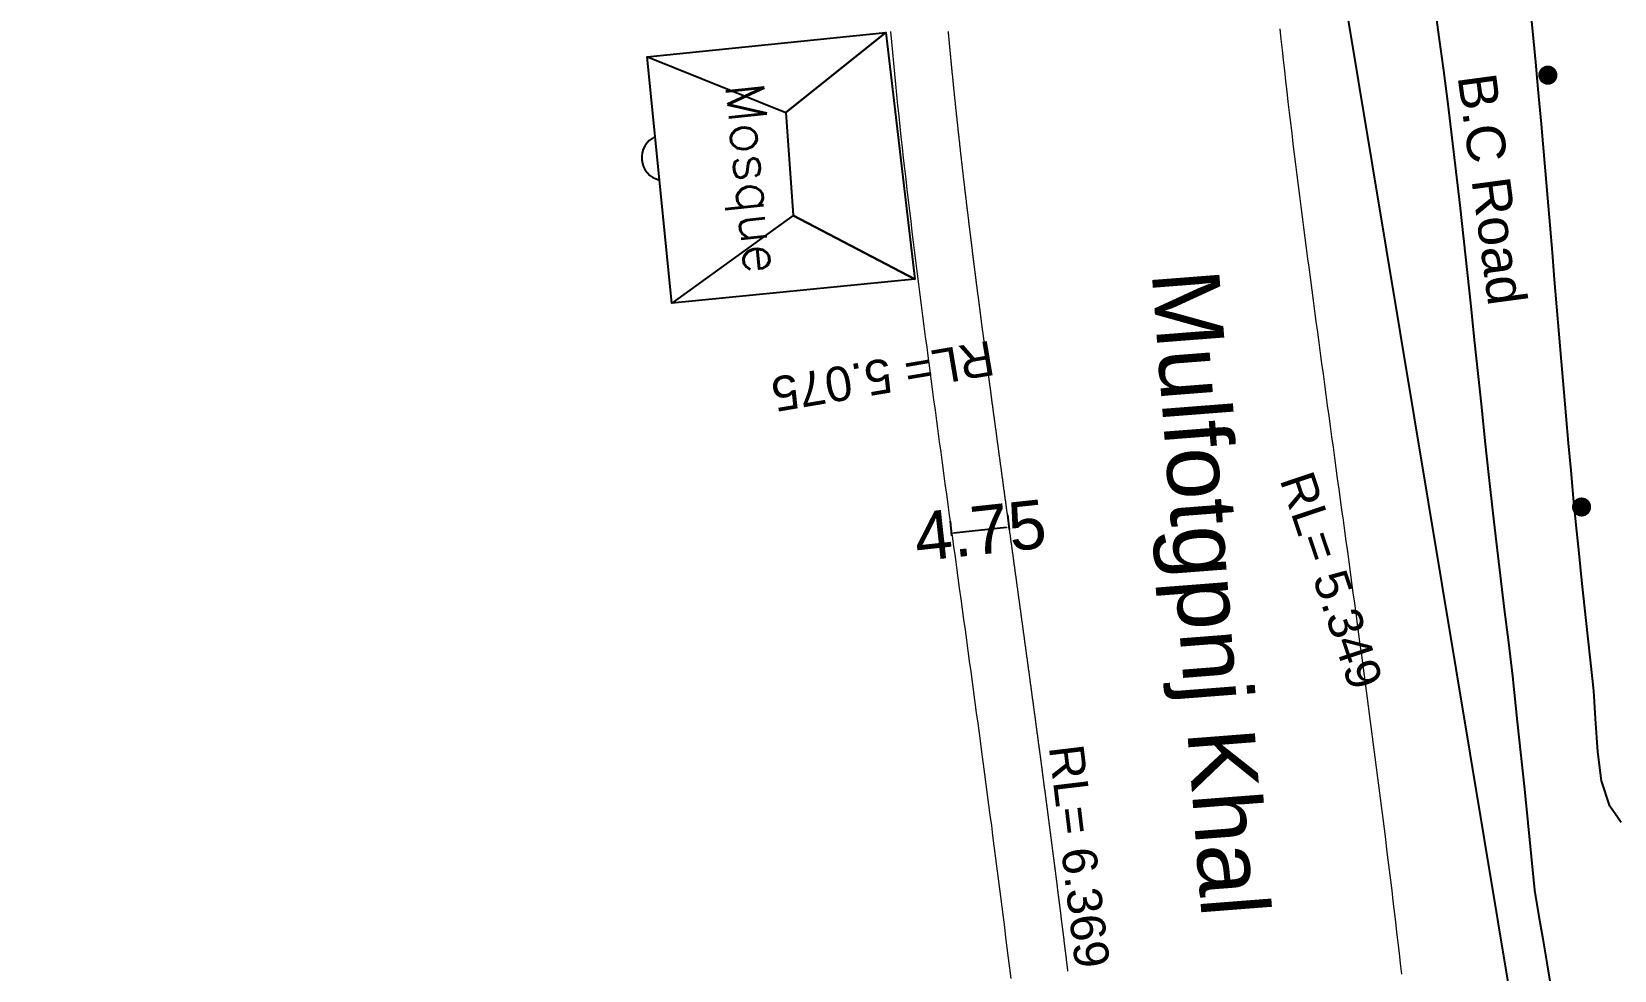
# Model space of a CAD drawing. Header units: millimetres. Extents: x 234588 to 238075, y 2578744 to 2579543.
# Drawn here: x 234842.9 to 234973.2, y 2578809.3 to 2578886.6 of the extents above; entities that cross this region are included whole.
import ezdxf

# ---------------------------------------------------------------- set-up
doc = ezdxf.new("R2010")
doc.units = ezdxf.units.MM
doc.header["$MEASUREMENT"] = 0
doc.header["$PDMODE"] = 98
doc.header["$PDSIZE"] = 0.5
for name, color, linetype in [('Boundary', 6, 'Continuous'), ('Points-NUM', 4, 'Continuous'), ('RL', 7, 'Continuous')]:
    doc.layers.add(name, color=color, linetype=linetype)
doc.layers.add('EP', color=1, linetype='Continuous', lineweight=30)
doc.styles.add('romans', font='romans.shx')
doc.styles.get("Standard").update_dxf_attribs({"font": 'arial.ttf'})
doc.dimstyles.get("Standard").update_dxf_attribs({"dimtxt": 4, "dimasz": 0.18, "dimexe": 0.18, "dimexo": 0.0625, "dimgap": 0.09, "dimtad": 0, "dimzin": 0, "dimdsep": 46, "dimtxsty": 'Standard', "dimcen": 0.09, "dimadec": 0, "dimazin": 0, "dimtfac": 1, "dimtofl": 0, "dimtmove": 0, "dimatfit": 3, "dimfxl": 1, "dimtolj": 1, "dimtzin": 0, "dimarcsym": 0})

# ---------------------------------------------------------------- blocks, each defined once
blk = doc.blocks.new('*D19')
at = {"layer": 'Defpoints', "color": 0}
for p in [(234918.51, 2578846.4), (234923.23, 2578846.91), (234918.62, 2578845.31)]:
    blk.add_point(p, dxfattribs=at)
at = {"layer": 'EP', "color": 0, "lineweight": -2}
for p, q in [((234918.51, 2578846.34), (234918.64, 2578845.13)), ((234923.24, 2578846.85), (234923.37, 2578845.64)), ((234923.17, 2578845.8), (234918.8, 2578845.33))]:
    blk.add_line(p, q, dxfattribs=at)
at = {"layer": 'EP', "color": 0}
for points in [[(234918.8, 2578845.36), (234918.81, 2578845.3), (234918.62, 2578845.31)], [(234923.17, 2578845.83), (234923.18, 2578845.77), (234923.35, 2578845.82)]]:
    blk.add_solid(points, dxfattribs=at)
at = {"layer": 'EP', "color": 0, "insert": (234920.99, 2578845.56), "char_height": 4, "attachment_point": 5, "rotation": 6.1624}
blk.add_mtext('\\A1;4.75', dxfattribs=at)
blk = doc.blocks.new('*D24')
at = {"layer": 'Defpoints', "color": 0}
for p in [(234842.91, 2579383.19), (234968.2, 2578785.8), (234942.8, 2578781.58)]:
    blk.add_point(p, dxfattribs=at)
at = {"layer": 'Points-NUM', "color": 0, "lineweight": -2}
for p, q in [((234842.97, 2579383.2), (234868.49, 2579387.44)), ((234868.34, 2579387.23), (234917.21, 2579092.93)), ((234968.17, 2578785.98), (234919.97, 2579076.32)), ((234942.86, 2578781.59), (234968.38, 2578785.83))]:
    blk.add_line(p, q, dxfattribs=at)
at = {"layer": 'Points-NUM', "color": 0}
for points in [[(234868.37, 2579387.24), (234868.32, 2579387.23), (234868.32, 2579387.41)], [(234968.2, 2578785.98), (234968.14, 2578785.97), (234968.2, 2578785.8)]]:
    blk.add_solid(points, dxfattribs=at)
at = {"layer": 'Points-NUM', "color": 0, "insert": (234918.59, 2579084.63), "char_height": 4, "attachment_point": 5, "rotation": 279.4271}
blk.add_mtext('\\A1;609.85', dxfattribs=at)

msp = doc.modelspace()

# ---------------------------------------------------------------- hatches: boundary and pattern name
at = {"layer": 'Points-NUM'}
h = msp.add_hatch(color=1, dxfattribs=at)
h.dxf.hatch_style = 1
h.paths.add_polyline_path([(234966.935, 2578883.061, 1), (234968.51, 2578883.061, 1)])
h = msp.add_hatch(color=1, dxfattribs=at)
h.dxf.hatch_style = 1
h.paths.add_polyline_path([(234969.711, 2578847.497, 1), (234971.286, 2578847.497, 1)])

# ---------------------------------------------------------------- linework, layer by layer
at = {"layer": 'Boundary'}
for points in [[(234958.329, 2578889.252), (234958.76, 2578886.202), (234959.13, 2578883.437), (234959.484, 2578880.671), (234959.824, 2578877.903), (234960.151, 2578875.133), (234960.467, 2578872.363), (234960.774, 2578869.591), (234961.075, 2578866.818), (234961.371, 2578864.045), (234961.664, 2578861.271), (234961.956, 2578858.497), (234962.25, 2578855.724), (234962.547, 2578852.951), (234962.849, 2578850.178), (234963.206, 2578846.981), (234963.475, 2578844.636), (234963.802, 2578841.866), (234964.136, 2578839.097), (234964.477, 2578836.329), (234964.825, 2578833.562)], [(234971.518, 2578832.36), (234971.259, 2578834.626), (234971.005, 2578836.895), (234970.759, 2578839.165), (234970.519, 2578841.435), (234970.287, 2578843.704), (234970.031, 2578846.289), (234969.845, 2578848.232), (234969.635, 2578850.491), (234969.43, 2578852.746), (234969.231, 2578854.997), (234969.036, 2578857.246), (234968.845, 2578859.493), (234968.656, 2578861.737), (234968.469, 2578863.979), (234968.283, 2578866.22), (234968.097, 2578868.46), (234967.91, 2578870.699), (234967.722, 2578872.938), (234967.53, 2578875.176), (234967.336, 2578877.415), (234967.193, 2578879.032), (234966.933, 2578881.895), (234966.724, 2578884.136), (234966.511, 2578886.378), (234966.292, 2578888.62)]]:
    msp.add_lwpolyline(points, dxfattribs=at)
at = {"layer": 'Boundary', "lineweight": 20}
for points in [[(234913.603, 2578886.668), (234913.682, 2578885.796), (234913.763, 2578884.925), (234913.846, 2578884.054), (234913.93, 2578883.184), (234914.016, 2578882.314), (234914.104, 2578881.444), (234914.193, 2578880.575), (234914.284, 2578879.706), (234914.377, 2578878.837), (234914.471, 2578877.969), (234914.566, 2578877.101), (234914.663, 2578876.233), (234914.761, 2578875.366), (234914.861, 2578874.499), (234914.961, 2578873.632), (234915.063, 2578872.765), (234915.166, 2578871.899), (234915.27, 2578871.033), (234915.375, 2578870.167), (234915.481, 2578869.301), (234915.589, 2578868.436), (234915.696, 2578867.573), (234915.805, 2578866.707), (234915.915, 2578865.842), (234916.025, 2578864.977), (234916.136, 2578864.112), (234916.248, 2578863.247), (234916.36, 2578862.383), (234916.473, 2578861.518), (234916.587, 2578860.653), (234916.678, 2578859.958), (234916.815, 2578858.924), (234916.93, 2578858.06), (234917.045, 2578857.195), (234917.16, 2578856.33), (234917.276, 2578855.466), (234917.392, 2578854.601), (234917.509, 2578853.737), (234917.626, 2578852.872), (234917.743, 2578852.008), (234917.86, 2578851.144), (234917.977, 2578850.28), (234918.095, 2578849.417), (234918.213, 2578848.554), (234918.33, 2578847.691), (234918.448, 2578846.828), (234918.566, 2578845.966), (234918.684, 2578845.105), (234918.802, 2578844.243), (234918.92, 2578843.383), (234919.038, 2578842.522), (234919.156, 2578841.663), (234919.274, 2578840.804), (234919.392, 2578839.945), (234919.51, 2578839.088), (234919.627, 2578838.231), (234919.745, 2578837.374), (234919.862, 2578836.519), (234919.979, 2578835.664), (234920.095, 2578834.81), (234920.212, 2578833.957), (234920.328, 2578833.105), (234920.444, 2578832.254), (234920.559, 2578831.404), (234920.674, 2578830.555), (234920.789, 2578829.706), (234920.903, 2578828.859), (234921.017, 2578828.013), (234921.137, 2578827.115), (234921.243, 2578826.325), (234921.355, 2578825.482), (234921.467, 2578824.641), (234921.578, 2578823.8), (234921.689, 2578822.959), (234921.8, 2578822.12), (234921.91, 2578821.28), (234922.019, 2578820.441), (234922.128, 2578819.603), (234922.237, 2578818.764), (234922.345, 2578817.925), (234922.452, 2578817.086), (234922.559, 2578816.246), (234922.666, 2578815.407), (234922.772, 2578814.566), (234922.878, 2578813.725), (234922.983, 2578812.883), (234923.088, 2578812.04), (234923.192, 2578811.197), (234923.296, 2578810.352), (234923.4, 2578809.505), (234923.503, 2578808.657)], [(234928.215, 2578809.273), (234928.206, 2578809.344), (234928.197, 2578809.415), (234928.189, 2578809.487), (234928.18, 2578809.558), (234928.171, 2578809.629), (234928.163, 2578809.701), (234928.154, 2578809.772), (234928.145, 2578809.844), (234928.137, 2578809.915), (234928.128, 2578809.986), (234928.119, 2578810.058), (234928.111, 2578810.129), (234928.102, 2578810.2), (234928.093, 2578810.271), (234928.085, 2578810.342), (234928.076, 2578810.414), (234928.067, 2578810.485), (234928.059, 2578810.556), (234928.05, 2578810.627), (234928.041, 2578810.698), (234928.032, 2578810.77), (234928.024, 2578810.841), (234928.015, 2578810.912), (234928.006, 2578810.983), (234927.998, 2578811.054), (234927.989, 2578811.125), (234927.98, 2578811.197), (234927.971, 2578811.268), (234927.963, 2578811.339), (234927.954, 2578811.41), (234927.945, 2578811.481), (234927.936, 2578811.552), (234927.928, 2578811.623), (234927.919, 2578811.694), (234927.91, 2578811.765), (234927.901, 2578811.836), (234927.893, 2578811.907), (234927.884, 2578811.978), (234927.875, 2578812.049), (234927.866, 2578812.12), (234927.857, 2578812.191), (234927.849, 2578812.262), (234927.84, 2578812.333), (234927.831, 2578812.404), (234927.822, 2578812.475), (234927.813, 2578812.546), (234927.805, 2578812.617), (234927.796, 2578812.688), (234927.787, 2578812.759), (234927.778, 2578812.83), (234927.769, 2578812.901), (234927.761, 2578812.972), (234927.752, 2578813.043), (234927.743, 2578813.114), (234927.734, 2578813.185), (234927.725, 2578813.255), (234927.717, 2578813.326), (234927.708, 2578813.397), (234927.699, 2578813.468), (234927.69, 2578813.539), (234927.681, 2578813.61), (234927.672, 2578813.681), (234927.663, 2578813.751), (234927.655, 2578813.822), (234927.646, 2578813.893), (234927.637, 2578813.964), (234927.628, 2578814.035), (234927.619, 2578814.106), (234927.61, 2578814.176), (234927.601, 2578814.247), (234927.593, 2578814.318), (234927.584, 2578814.389), (234927.575, 2578814.459), (234927.566, 2578814.53), (234927.557, 2578814.601), (234927.548, 2578814.672), (234927.539, 2578814.742), (234927.53, 2578814.813), (234927.521, 2578814.884), (234927.513, 2578814.955), (234927.504, 2578815.025), (234927.495, 2578815.096), (234927.486, 2578815.167), (234927.477, 2578815.238), (234927.468, 2578815.308), (234927.459, 2578815.379), (234927.45, 2578815.45), (234927.441, 2578815.52), (234927.432, 2578815.591), (234927.423, 2578815.662), (234927.414, 2578815.732), (234927.406, 2578815.803), (234927.397, 2578815.874), (234927.388, 2578815.944), (234927.379, 2578816.015), (234927.37, 2578816.086), (234927.361, 2578816.156), (234927.352, 2578816.227), (234927.343, 2578816.298), (234927.334, 2578816.368), (234927.325, 2578816.439), (234927.316, 2578816.509), (234927.307, 2578816.58), (234927.298, 2578816.651), (234927.289, 2578816.721), (234927.28, 2578816.792), (234927.271, 2578816.863), (234927.262, 2578816.933), (234927.253, 2578817.004), (234927.244, 2578817.074), (234927.235, 2578817.145), (234927.226, 2578817.216), (234927.217, 2578817.286), (234927.208, 2578817.357), (234927.199, 2578817.427), (234927.19, 2578817.498), (234927.181, 2578817.568), (234927.172, 2578817.639), (234927.163, 2578817.71), (234927.154, 2578817.78), (234927.145, 2578817.851), (234927.136, 2578817.921), (234927.127, 2578817.992), (234927.118, 2578818.062), (234927.109, 2578818.133), (234927.1, 2578818.203), (234927.091, 2578818.274), (234927.082, 2578818.345), (234927.073, 2578818.415), (234927.064, 2578818.486), (234927.055, 2578818.556), (234927.045, 2578818.627), (234927.036, 2578818.697), (234927.027, 2578818.768), (234927.018, 2578818.838), (234927.009, 2578818.909), (234927, 2578818.979), (234926.991, 2578819.05), (234926.982, 2578819.12), (234926.973, 2578819.191), (234926.964, 2578819.261), (234926.955, 2578819.332), (234926.945, 2578819.403), (234926.936, 2578819.473), (234926.927, 2578819.544), (234926.918, 2578819.614), (234926.909, 2578819.685), (234926.9, 2578819.755), (234926.891, 2578819.826), (234926.882, 2578819.896), (234926.873, 2578819.967), (234926.863, 2578820.037), (234926.854, 2578820.108), (234926.845, 2578820.178), (234926.836, 2578820.249), (234926.827, 2578820.319), (234926.818, 2578820.39), (234926.809, 2578820.46), (234926.799, 2578820.531), (234926.79, 2578820.601), (234926.781, 2578820.672), (234926.772, 2578820.742), (234926.763, 2578820.813), (234926.754, 2578820.883), (234926.744, 2578820.954), (234926.735, 2578821.024), (234926.726, 2578821.095), (234926.717, 2578821.165), (234926.708, 2578821.236), (234926.698, 2578821.306), (234926.689, 2578821.377), (234926.68, 2578821.448), (234926.671, 2578821.518), (234926.662, 2578821.589), (234926.652, 2578821.659), (234926.643, 2578821.73), (234926.634, 2578821.8), (234926.625, 2578821.871), (234926.616, 2578821.941), (234926.606, 2578822.012), (234926.597, 2578822.082), (234926.588, 2578822.153), (234926.579, 2578822.223), (234926.569, 2578822.294), (234926.56, 2578822.364), (234926.551, 2578822.435), (234926.542, 2578822.506), (234926.533, 2578822.576), (234926.523, 2578822.647), (234926.514, 2578822.717), (234926.505, 2578822.788), (234926.496, 2578822.858), (234926.486, 2578822.929), (234926.477, 2578822.999), (234926.468, 2578823.07), (234926.458, 2578823.141), (234926.449, 2578823.211), (234926.44, 2578823.282), (234926.431, 2578823.352), (234926.421, 2578823.423), (234926.412, 2578823.493), (234926.403, 2578823.564), (234926.393, 2578823.635), (234926.384, 2578823.705), (234926.375, 2578823.776), (234926.365, 2578823.846), (234926.356, 2578823.917), (234926.347, 2578823.988), (234926.338, 2578824.058), (234926.328, 2578824.129), (234926.319, 2578824.199), (234926.31, 2578824.27), (234926.3, 2578824.341), (234926.291, 2578824.411), (234926.282, 2578824.482), (234926.272, 2578824.553), (234926.263, 2578824.623), (234926.254, 2578824.694), (234926.244, 2578824.765), (234926.235, 2578824.835), (234926.225, 2578824.906), (234926.216, 2578824.976), (234926.207, 2578825.047), (234926.197, 2578825.118), (234926.188, 2578825.188), (234926.179, 2578825.259), (234926.169, 2578825.33), (234926.16, 2578825.401), (234926.15, 2578825.471), (234926.141, 2578825.542), (234926.132, 2578825.613), (234926.122, 2578825.683), (234926.113, 2578825.754), (234926.103, 2578825.825), (234926.094, 2578825.896), (234926.085, 2578825.966), (234926.075, 2578826.037), (234926.066, 2578826.108), (234926.056, 2578826.178), (234926.047, 2578826.249), (234926.038, 2578826.32), (234926.028, 2578826.391), (234926.019, 2578826.462), (234926.009, 2578826.532), (234926, 2578826.603), (234925.99, 2578826.674), (234925.981, 2578826.745), (234925.972, 2578826.816), (234925.962, 2578826.886), (234925.953, 2578826.957), (234925.944, 2578827.023), (234925.935, 2578827.09), (234925.926, 2578827.156), (234925.917, 2578827.222), (234925.908, 2578827.289), (234925.899, 2578827.355), (234925.891, 2578827.422), (234925.882, 2578827.488), (234925.873, 2578827.554), (234925.864, 2578827.621), (234925.855, 2578827.687), (234925.846, 2578827.754), (234925.836, 2578827.83), (234925.826, 2578827.905), (234925.816, 2578827.981), (234925.806, 2578828.056), (234925.795, 2578828.132), (234925.785, 2578828.207), (234925.775, 2578828.282), (234925.765, 2578828.358), (234925.755, 2578828.433), (234925.745, 2578828.509), (234925.735, 2578828.584), (234925.725, 2578828.659), (234925.715, 2578828.73), (234925.706, 2578828.801), (234925.696, 2578828.872), (234925.687, 2578828.943), (234925.677, 2578829.014), (234925.667, 2578829.085), (234925.658, 2578829.156), (234925.648, 2578829.227), (234925.639, 2578829.298), (234925.629, 2578829.369), (234925.62, 2578829.44), (234925.61, 2578829.511), (234925.6, 2578829.583), (234925.591, 2578829.654), (234925.581, 2578829.725), (234925.572, 2578829.796), (234925.562, 2578829.867), (234925.553, 2578829.938), (234925.543, 2578830.009), (234925.533, 2578830.08), (234925.524, 2578830.152), (234925.514, 2578830.223), (234925.505, 2578830.294), (234925.495, 2578830.365), (234925.485, 2578830.436), (234925.476, 2578830.507), (234925.466, 2578830.579), (234925.456, 2578830.65), (234925.447, 2578830.721), (234925.437, 2578830.792), (234925.428, 2578830.863), (234925.418, 2578830.935), (234925.408, 2578831.006), (234925.399, 2578831.077), (234925.389, 2578831.148), (234925.379, 2578831.219), (234925.37, 2578831.291), (234925.36, 2578831.362), (234925.35, 2578831.433), (234925.341, 2578831.505), (234925.331, 2578831.576), (234925.321, 2578831.647), (234925.312, 2578831.718), (234925.302, 2578831.79), (234925.293, 2578831.861), (234925.283, 2578831.932), (234925.273, 2578832.004), (234925.264, 2578832.075), (234925.254, 2578832.146), (234925.244, 2578832.218), (234925.234, 2578832.289), (234925.225, 2578832.36), (234925.215, 2578832.432), (234925.205, 2578832.503), (234925.196, 2578832.574), (234925.186, 2578832.646), (234925.176, 2578832.717), (234925.167, 2578832.788), (234925.157, 2578832.86), (234925.147, 2578832.931), (234925.138, 2578833.003), (234925.128, 2578833.074), (234925.118, 2578833.145), (234925.108, 2578833.217), (234925.099, 2578833.288), (234925.089, 2578833.36), (234925.079, 2578833.431), (234925.07, 2578833.503), (234925.06, 2578833.574), (234925.05, 2578833.645), (234925.04, 2578833.717), (234925.031, 2578833.788), (234925.021, 2578833.86), (234925.011, 2578833.931), (234925.001, 2578834.003), (234924.992, 2578834.074), (234924.982, 2578834.146), (234924.972, 2578834.217), (234924.962, 2578834.289), (234924.953, 2578834.36), (234924.943, 2578834.432), (234924.933, 2578834.503), (234924.924, 2578834.575), (234924.914, 2578834.646), (234924.904, 2578834.718), (234924.894, 2578834.789), (234924.884, 2578834.861), (234924.875, 2578834.933), (234924.865, 2578835.004), (234924.855, 2578835.076), (234924.845, 2578835.147), (234924.836, 2578835.219), (234924.826, 2578835.29), (234924.816, 2578835.362), (234924.806, 2578835.434), (234924.797, 2578835.505), (234924.787, 2578835.577), (234924.777, 2578835.648), (234924.767, 2578835.72), (234924.757, 2578835.792), (234924.748, 2578835.863), (234924.738, 2578835.935), (234924.728, 2578836.007), (234924.718, 2578836.078), (234924.708, 2578836.15), (234924.699, 2578836.221), (234924.689, 2578836.293), (234924.679, 2578836.365), (234924.669, 2578836.436), (234924.659, 2578836.508), (234924.65, 2578836.58), (234924.64, 2578836.652), (234924.63, 2578836.723), (234924.62, 2578836.795), (234924.61, 2578836.867), (234924.601, 2578836.938), (234924.591, 2578837.01), (234924.581, 2578837.082), (234924.571, 2578837.153), (234924.561, 2578837.225), (234924.552, 2578837.297), (234924.542, 2578837.369), (234924.532, 2578837.44), (234924.522, 2578837.512), (234924.512, 2578837.584), (234924.502, 2578837.656), (234924.493, 2578837.727), (234924.483, 2578837.799), (234924.473, 2578837.871), (234924.463, 2578837.943), (234924.453, 2578838.014), (234924.444, 2578838.086), (234924.434, 2578838.158), (234924.424, 2578838.23), (234924.414, 2578838.302), (234924.404, 2578838.373), (234924.394, 2578838.445), (234924.384, 2578838.517), (234924.375, 2578838.589), (234924.365, 2578838.661), (234924.355, 2578838.732), (234924.345, 2578838.804), (234924.335, 2578838.876), (234924.325, 2578838.948), (234924.316, 2578839.02), (234924.306, 2578839.091), (234924.296, 2578839.163), (234924.286, 2578839.235), (234924.276, 2578839.307), (234924.266, 2578839.379), (234924.256, 2578839.451), (234924.247, 2578839.523), (234924.237, 2578839.594), (234924.227, 2578839.666), (234924.217, 2578839.738), (234924.207, 2578839.81), (234924.197, 2578839.882), (234924.187, 2578839.954), (234924.178, 2578840.026), (234924.168, 2578840.098), (234924.158, 2578840.17), (234924.148, 2578840.242), (234924.138, 2578840.313), (234924.128, 2578840.385), (234924.118, 2578840.457), (234924.109, 2578840.529), (234924.099, 2578840.601), (234924.089, 2578840.673), (234924.079, 2578840.745), (234924.069, 2578840.817), (234924.059, 2578840.889), (234924.049, 2578840.961), (234924.039, 2578841.033), (234924.03, 2578841.105), (234924.02, 2578841.177), (234924.01, 2578841.249), (234924, 2578841.321), (234923.99, 2578841.393), (234923.98, 2578841.464), (234923.97, 2578841.536), (234923.96, 2578841.608), (234923.951, 2578841.68), (234923.941, 2578841.752), (234923.931, 2578841.824), (234923.921, 2578841.896), (234923.911, 2578841.968), (234923.901, 2578842.04), (234923.891, 2578842.112), (234923.881, 2578842.184), (234923.871, 2578842.256), (234923.862, 2578842.328), (234923.852, 2578842.4), (234923.842, 2578842.473), (234923.832, 2578842.545), (234923.822, 2578842.617), (234923.812, 2578842.689), (234923.802, 2578842.761), (234923.792, 2578842.833), (234923.783, 2578842.905), (234923.773, 2578842.977), (234923.763, 2578843.049), (234923.753, 2578843.121), (234923.743, 2578843.193), (234923.733, 2578843.265), (234923.723, 2578843.337), (234923.713, 2578843.409), (234923.703, 2578843.481), (234923.694, 2578843.553), (234923.684, 2578843.625), (234923.674, 2578843.697), (234923.664, 2578843.769), (234923.654, 2578843.842), (234923.644, 2578843.914), (234923.634, 2578843.986), (234923.624, 2578844.058), (234923.614, 2578844.13), (234923.605, 2578844.202), (234923.595, 2578844.274), (234923.585, 2578844.346), (234923.575, 2578844.418), (234923.565, 2578844.49), (234923.555, 2578844.563), (234923.545, 2578844.635), (234923.535, 2578844.707), (234923.525, 2578844.779), (234923.515, 2578844.851), (234923.506, 2578844.923), (234923.496, 2578844.995), (234923.486, 2578845.067), (234923.476, 2578845.14), (234923.466, 2578845.212), (234923.456, 2578845.284), (234923.446, 2578845.356), (234923.436, 2578845.428), (234923.426, 2578845.5), (234923.417, 2578845.572), (234923.407, 2578845.645), (234923.397, 2578845.717), (234923.387, 2578845.789), (234923.377, 2578845.861), (234923.367, 2578845.933), (234923.357, 2578846.005), (234923.347, 2578846.078), (234923.337, 2578846.15), (234923.328, 2578846.222), (234923.318, 2578846.294), (234923.308, 2578846.366), (234923.298, 2578846.438), (234923.288, 2578846.511), (234923.278, 2578846.583), (234923.268, 2578846.655), (234923.258, 2578846.727), (234923.249, 2578846.799), (234923.239, 2578846.872), (234923.229, 2578846.944), (234923.219, 2578847.016), (234923.209, 2578847.088), (234923.199, 2578847.16), (234923.189, 2578847.233), (234923.179, 2578847.305), (234923.169, 2578847.377), (234923.16, 2578847.449), (234923.15, 2578847.521), (234923.14, 2578847.594), (234923.13, 2578847.666), (234923.12, 2578847.738), (234923.11, 2578847.81), (234923.1, 2578847.882), (234923.09, 2578847.955), (234923.081, 2578848.027), (234923.071, 2578848.099), (234923.061, 2578848.171), (234923.051, 2578848.244), (234923.041, 2578848.316), (234923.031, 2578848.388), (234923.021, 2578848.46), (234923.012, 2578848.533), (234923.002, 2578848.605), (234922.992, 2578848.677), (234922.982, 2578848.749), (234922.972, 2578848.822), (234922.962, 2578848.894), (234922.952, 2578848.966), (234922.942, 2578849.038), (234922.933, 2578849.111), (234922.923, 2578849.183), (234922.913, 2578849.255), (234922.903, 2578849.327), (234922.893, 2578849.4), (234922.883, 2578849.472), (234922.873, 2578849.544), (234922.864, 2578849.616), (234922.854, 2578849.689), (234922.844, 2578849.761), (234922.834, 2578849.833), (234922.824, 2578849.905), (234922.814, 2578849.978), (234922.804, 2578850.05), (234922.795, 2578850.122), (234922.785, 2578850.195), (234922.775, 2578850.267), (234922.765, 2578850.339), (234922.755, 2578850.411), (234922.745, 2578850.484), (234922.736, 2578850.556), (234922.726, 2578850.628), (234922.716, 2578850.7), (234922.706, 2578850.773), (234922.696, 2578850.845), (234922.686, 2578850.917), (234922.677, 2578850.99), (234922.667, 2578851.062), (234922.657, 2578851.134), (234922.647, 2578851.206), (234922.637, 2578851.279), (234922.627, 2578851.351), (234922.618, 2578851.423), (234922.608, 2578851.496), (234922.598, 2578851.568), (234922.588, 2578851.64), (234922.578, 2578851.713), (234922.568, 2578851.785), (234922.559, 2578851.857), (234922.549, 2578851.929), (234922.539, 2578852.002), (234922.529, 2578852.074), (234922.519, 2578852.146), (234922.51, 2578852.219), (234922.5, 2578852.291), (234922.49, 2578852.363), (234922.48, 2578852.436), (234922.47, 2578852.508), (234922.461, 2578852.58), (234922.451, 2578852.652), (234922.441, 2578852.725), (234922.431, 2578852.797), (234922.421, 2578852.869), (234922.412, 2578852.942), (234922.402, 2578853.014), (234922.392, 2578853.086), (234922.382, 2578853.159), (234922.372, 2578853.231), (234922.363, 2578853.303), (234922.353, 2578853.376), (234922.343, 2578853.448), (234922.333, 2578853.52), (234922.324, 2578853.592), (234922.314, 2578853.665), (234922.304, 2578853.737), (234922.294, 2578853.809), (234922.285, 2578853.882), (234922.275, 2578853.954), (234922.265, 2578854.026), (234922.255, 2578854.099), (234922.245, 2578854.171), (234922.236, 2578854.243), (234922.226, 2578854.316), (234922.216, 2578854.388), (234922.206, 2578854.46), (234922.197, 2578854.533), (234922.187, 2578854.605), (234922.177, 2578854.677), (234922.167, 2578854.75), (234922.158, 2578854.822), (234922.148, 2578854.894), (234922.138, 2578854.966), (234922.128, 2578855.039), (234922.119, 2578855.111), (234922.109, 2578855.183), (234922.099, 2578855.256), (234922.09, 2578855.328), (234922.08, 2578855.4), (234922.07, 2578855.473), (234922.06, 2578855.545), (234922.051, 2578855.617), (234922.041, 2578855.69), (234922.031, 2578855.762), (234922.021, 2578855.834), (234922.012, 2578855.907), (234922.002, 2578855.979), (234921.992, 2578856.051), (234921.983, 2578856.124), (234921.973, 2578856.196), (234921.963, 2578856.268), (234921.954, 2578856.34), (234921.944, 2578856.413), (234921.934, 2578856.485), (234921.924, 2578856.557), (234921.915, 2578856.63), (234921.905, 2578856.702), (234921.895, 2578856.774), (234921.886, 2578856.847), (234921.876, 2578856.919), (234921.866, 2578856.991), (234921.857, 2578857.064), (234921.847, 2578857.136), (234921.837, 2578857.208), (234921.828, 2578857.28), (234921.818, 2578857.353), (234921.808, 2578857.425), (234921.799, 2578857.497), (234921.789, 2578857.57), (234921.779, 2578857.642), (234921.77, 2578857.714), (234921.76, 2578857.787), (234921.75, 2578857.859), (234921.741, 2578857.931), (234921.731, 2578858.003), (234921.722, 2578858.076), (234921.712, 2578858.148), (234921.702, 2578858.22), (234921.693, 2578858.293), (234921.683, 2578858.365), (234921.673, 2578858.437), (234921.664, 2578858.51), (234921.654, 2578858.582), (234921.645, 2578858.654), (234921.635, 2578858.726), (234921.625, 2578858.799), (234921.616, 2578858.871), (234921.606, 2578858.943), (234921.597, 2578859.016), (234921.587, 2578859.088), (234921.577, 2578859.16), (234921.568, 2578859.232), (234921.558, 2578859.305), (234921.549, 2578859.377), (234921.539, 2578859.449), (234921.529, 2578859.522), (234921.519, 2578859.603), (234921.507, 2578859.689), (234921.496, 2578859.776), (234921.484, 2578859.862), (234921.473, 2578859.949), (234921.462, 2578860.035), (234921.45, 2578860.121), (234921.439, 2578860.208), (234921.427, 2578860.294), (234921.416, 2578860.381), (234921.404, 2578860.467), (234921.393, 2578860.553), (234921.384, 2578860.62), (234921.377, 2578860.678), (234921.369, 2578860.736), (234921.361, 2578860.794), (234921.354, 2578860.852), (234921.346, 2578860.91), (234921.338, 2578860.968), (234921.331, 2578861.026), (234921.323, 2578861.085), (234921.315, 2578861.143), (234921.308, 2578861.201), (234921.3, 2578861.259), (234921.291, 2578861.328), (234921.282, 2578861.4), (234921.272, 2578861.472), (234921.263, 2578861.545), (234921.253, 2578861.617), (234921.244, 2578861.689), (234921.234, 2578861.761), (234921.225, 2578861.834), (234921.215, 2578861.906), (234921.206, 2578861.978), (234921.196, 2578862.05), (234921.187, 2578862.123), (234921.177, 2578862.195), (234921.168, 2578862.267), (234921.158, 2578862.339), (234921.149, 2578862.411), (234921.14, 2578862.484), (234921.13, 2578862.556), (234921.121, 2578862.628), (234921.111, 2578862.7), (234921.102, 2578862.772), (234921.092, 2578862.845), (234921.083, 2578862.917), (234921.074, 2578862.989), (234921.064, 2578863.061), (234921.055, 2578863.133), (234921.045, 2578863.206), (234921.036, 2578863.278), (234921.027, 2578863.35), (234921.017, 2578863.422), (234921.008, 2578863.494), (234920.998, 2578863.567), (234920.989, 2578863.639), (234920.98, 2578863.711), (234920.97, 2578863.783), (234920.961, 2578863.855), (234920.952, 2578863.928), (234920.942, 2578864), (234920.933, 2578864.072), (234920.924, 2578864.144), (234920.914, 2578864.216), (234920.905, 2578864.289), (234920.896, 2578864.361), (234920.886, 2578864.433), (234920.877, 2578864.505), (234920.868, 2578864.577), (234920.858, 2578864.65), (234920.849, 2578864.722), (234920.84, 2578864.794), (234920.83, 2578864.866), (234920.821, 2578864.938), (234920.812, 2578865.01), (234920.803, 2578865.083), (234920.793, 2578865.155), (234920.784, 2578865.227), (234920.775, 2578865.299), (234920.766, 2578865.371), (234920.756, 2578865.443), (234920.747, 2578865.516), (234920.738, 2578865.588), (234920.729, 2578865.66), (234920.719, 2578865.732), (234920.71, 2578865.804), (234920.701, 2578865.876), (234920.692, 2578865.949), (234920.683, 2578866.021), (234920.673, 2578866.093), (234920.664, 2578866.165), (234920.655, 2578866.237), (234920.646, 2578866.309), (234920.636, 2578866.381), (234920.627, 2578866.454), (234920.618, 2578866.526), (234920.609, 2578866.598), (234920.6, 2578866.67), (234920.591, 2578866.742), (234920.582, 2578866.814), (234920.572, 2578866.887), (234920.563, 2578866.959), (234920.554, 2578867.031), (234920.545, 2578867.103), (234920.536, 2578867.175), (234920.527, 2578867.247), (234920.518, 2578867.319), (234920.508, 2578867.392), (234920.499, 2578867.464), (234920.49, 2578867.536), (234920.481, 2578867.608), (234920.472, 2578867.68), (234920.463, 2578867.752), (234920.454, 2578867.824), (234920.445, 2578867.896), (234920.436, 2578867.969), (234920.427, 2578868.041), (234920.418, 2578868.113), (234920.409, 2578868.185), (234920.4, 2578868.257), (234920.391, 2578868.329), (234920.382, 2578868.401), (234920.373, 2578868.474), (234920.364, 2578868.546), (234920.355, 2578868.618), (234920.346, 2578868.69), (234920.337, 2578868.762), (234920.328, 2578868.834), (234920.319, 2578868.906), (234920.31, 2578868.978), (234920.301, 2578869.051), (234920.292, 2578869.123), (234920.283, 2578869.195), (234920.274, 2578869.267), (234920.265, 2578869.339), (234920.256, 2578869.411), (234920.247, 2578869.483), (234920.238, 2578869.555), (234920.229, 2578869.628), (234920.22, 2578869.7), (234920.212, 2578869.772), (234920.203, 2578869.844), (234920.194, 2578869.916), (234920.185, 2578869.988), (234920.176, 2578870.06), (234920.167, 2578870.132), (234920.158, 2578870.204), (234920.149, 2578870.277), (234920.141, 2578870.349), (234920.132, 2578870.421), (234920.123, 2578870.493), (234920.114, 2578870.565), (234920.105, 2578870.637), (234920.096, 2578870.709), (234920.088, 2578870.781), (234920.079, 2578870.853), (234920.07, 2578870.926), (234920.061, 2578870.998), (234920.053, 2578871.07), (234920.044, 2578871.142), (234920.035, 2578871.214), (234920.026, 2578871.286), (234920.018, 2578871.358), (234920.009, 2578871.43), (234920, 2578871.502), (234919.991, 2578871.574), (234919.983, 2578871.647), (234919.974, 2578871.719), (234919.965, 2578871.791), (234919.957, 2578871.863), (234919.948, 2578871.935), (234919.939, 2578872.007), (234919.931, 2578872.079), (234919.922, 2578872.151), (234919.913, 2578872.223), (234919.905, 2578872.296), (234919.896, 2578872.368), (234919.887, 2578872.44), (234919.879, 2578872.512), (234919.87, 2578872.584), (234919.862, 2578872.656), (234919.853, 2578872.728), (234919.844, 2578872.8), (234919.836, 2578872.872), (234919.827, 2578872.944), (234919.819, 2578873.016), (234919.81, 2578873.089), (234919.802, 2578873.161), (234919.793, 2578873.233), (234919.784, 2578873.305), (234919.776, 2578873.377), (234919.767, 2578873.449), (234919.759, 2578873.521), (234919.75, 2578873.593), (234919.742, 2578873.665), (234919.734, 2578873.737), (234919.725, 2578873.81), (234919.717, 2578873.882), (234919.708, 2578873.954), (234919.7, 2578874.026), (234919.691, 2578874.098), (234919.683, 2578874.17), (234919.674, 2578874.242), (234919.666, 2578874.314), (234919.658, 2578874.386), (234919.649, 2578874.458), (234919.641, 2578874.53), (234919.632, 2578874.603), (234919.624, 2578874.675), (234919.616, 2578874.747), (234919.607, 2578874.819), (234919.599, 2578874.891), (234919.591, 2578874.963), (234919.582, 2578875.035), (234919.574, 2578875.107), (234919.566, 2578875.179), (234919.557, 2578875.251), (234919.549, 2578875.324), (234919.541, 2578875.396), (234919.533, 2578875.468), (234919.524, 2578875.54), (234919.516, 2578875.612), (234919.508, 2578875.684), (234919.5, 2578875.756), (234919.491, 2578875.828), (234919.483, 2578875.9), (234919.475, 2578875.972), (234919.467, 2578876.044), (234919.459, 2578876.117), (234919.45, 2578876.189), (234919.442, 2578876.261), (234919.434, 2578876.333), (234919.426, 2578876.405), (234919.418, 2578876.477), (234919.41, 2578876.549), (234919.401, 2578876.621), (234919.393, 2578876.693), (234919.385, 2578876.765), (234919.377, 2578876.837), (234919.369, 2578876.91), (234919.361, 2578876.982), (234919.353, 2578877.054), (234919.345, 2578877.126), (234919.337, 2578877.198), (234919.329, 2578877.27), (234919.321, 2578877.342), (234919.313, 2578877.414), (234919.305, 2578877.486), (234919.297, 2578877.558), (234919.289, 2578877.63), (234919.281, 2578877.703), (234919.273, 2578877.775), (234919.265, 2578877.847), (234919.257, 2578877.919), (234919.249, 2578877.991), (234919.241, 2578878.063), (234919.233, 2578878.135), (234919.225, 2578878.207), (234919.217, 2578878.279), (234919.209, 2578878.351), (234919.201, 2578878.424), (234919.193, 2578878.496), (234919.186, 2578878.568), (234919.178, 2578878.64), (234919.17, 2578878.712), (234919.162, 2578878.784), (234919.154, 2578878.856), (234919.147, 2578878.928), (234919.139, 2578879), (234919.131, 2578879.072), (234919.123, 2578879.145), (234919.115, 2578879.217), (234919.108, 2578879.289), (234919.1, 2578879.361), (234919.092, 2578879.433), (234919.084, 2578879.505), (234919.077, 2578879.577), (234919.069, 2578879.649), (234919.061, 2578879.721), (234919.054, 2578879.793), (234919.046, 2578879.866), (234919.038, 2578879.938), (234919.031, 2578880.01), (234919.023, 2578880.082), (234919.015, 2578880.154), (234919.008, 2578880.226), (234919, 2578880.298), (234918.993, 2578880.37), (234918.985, 2578880.442), (234918.978, 2578880.515), (234918.97, 2578880.587), (234918.962, 2578880.659), (234918.955, 2578880.731), (234918.947, 2578880.803), (234918.94, 2578880.875), (234918.932, 2578880.947), (234918.925, 2578881.019), (234918.917, 2578881.091), (234918.91, 2578881.164), (234918.902, 2578881.236), (234918.895, 2578881.308), (234918.888, 2578881.38), (234918.88, 2578881.452), (234918.873, 2578881.524), (234918.865, 2578881.596), (234918.858, 2578881.668), (234918.85, 2578881.741), (234918.843, 2578881.813), (234918.836, 2578881.885), (234918.828, 2578881.957), (234918.821, 2578882.029), (234918.814, 2578882.101), (234918.806, 2578882.173), (234918.799, 2578882.245), (234918.792, 2578882.318), (234918.785, 2578882.39), (234918.777, 2578882.462), (234918.77, 2578882.534), (234918.763, 2578882.606), (234918.755, 2578882.678), (234918.748, 2578882.75), (234918.741, 2578882.822), (234918.734, 2578882.895), (234918.727, 2578882.967), (234918.72, 2578883.039), (234918.712, 2578883.111), (234918.705, 2578883.183), (234918.698, 2578883.255), (234918.691, 2578883.327), (234918.684, 2578883.399), (234918.677, 2578883.472), (234918.67, 2578883.544), (234918.662, 2578883.616), (234918.655, 2578883.688), (234918.648, 2578883.76), (234918.641, 2578883.832), (234918.634, 2578883.904), (234918.627, 2578883.977), (234918.62, 2578884.049), (234918.613, 2578884.121), (234918.606, 2578884.193), (234918.599, 2578884.265), (234918.593, 2578884.337), (234918.586, 2578884.409), (234918.579, 2578884.482), (234918.572, 2578884.554), (234918.565, 2578884.626), (234918.558, 2578884.698), (234918.551, 2578884.77), (234918.544, 2578884.842), (234918.537, 2578884.915), (234918.531, 2578884.987), (234918.524, 2578885.059), (234918.517, 2578885.131), (234918.51, 2578885.203), (234918.503, 2578885.275), (234918.496, 2578885.348), (234918.49, 2578885.42), (234918.483, 2578885.492), (234918.476, 2578885.564), (234918.47, 2578885.636), (234918.463, 2578885.708), (234918.456, 2578885.781), (234918.449, 2578885.853), (234918.443, 2578885.925), (234918.436, 2578885.997), (234918.429, 2578886.069), (234918.423, 2578886.141), (234918.416, 2578886.214), (234918.409, 2578886.286), (234918.403, 2578886.358), (234918.396, 2578886.43), (234918.39, 2578886.502), (234918.383, 2578886.574), (234918.377, 2578886.647)], [(234945.656, 2578886.875), (234945.748, 2578886.015), (234945.841, 2578885.155), (234945.935, 2578884.294), (234946.031, 2578883.434), (234946.129, 2578882.574), (234946.227, 2578881.714), (234946.327, 2578880.854), (234946.428, 2578879.994), (234946.531, 2578879.133), (234946.634, 2578878.273), (234946.738, 2578877.413), (234946.844, 2578876.552), (234946.95, 2578875.692), (234947.058, 2578874.831), (234947.166, 2578873.971), (234947.275, 2578873.11), (234947.385, 2578872.249), (234947.496, 2578871.388), (234947.607, 2578870.527), (234947.719, 2578869.665), (234947.831, 2578868.804), (234947.944, 2578867.942), (234948.036, 2578867.248), (234948.172, 2578866.217), (234948.287, 2578865.355), (234948.401, 2578864.492), (234948.517, 2578863.63), (234948.632, 2578862.767), (234948.748, 2578861.904), (234948.864, 2578861.041), (234948.981, 2578860.179), (234949.098, 2578859.316), (234949.215, 2578858.453), (234949.332, 2578857.591), (234949.449, 2578856.728), (234949.567, 2578855.866), (234949.685, 2578855.004), (234949.803, 2578854.142), (234949.92, 2578853.281), (234950.038, 2578852.42), (234950.156, 2578851.559), (234950.274, 2578850.699), (234950.392, 2578849.839), (234950.51, 2578848.979), (234950.628, 2578848.12), (234950.746, 2578847.262), (234950.864, 2578846.404), (234950.981, 2578845.547), (234951.099, 2578844.69), (234951.216, 2578843.834), (234951.333, 2578842.978), (234951.45, 2578842.124), (234951.566, 2578841.27), (234951.682, 2578840.417), (234951.798, 2578839.565), (234951.914, 2578838.713), (234952.029, 2578837.863), (234952.144, 2578837.013), (234952.258, 2578836.165), (234952.372, 2578835.317), (234952.493, 2578834.417), (234952.599, 2578833.625), (234952.712, 2578832.78), (234952.824, 2578831.937), (234952.935, 2578831.094), (234953.047, 2578830.251), (234953.157, 2578829.409), (234953.267, 2578828.568), (234953.377, 2578827.726), (234953.486, 2578826.885), (234953.595, 2578826.044), (234953.704, 2578825.202), (234953.812, 2578824.36), (234953.919, 2578823.518), (234954.026, 2578822.675), (234954.133, 2578821.832), (234954.239, 2578820.988), (234954.344, 2578820.143), (234954.45, 2578819.297), (234954.554, 2578818.45), (234954.659, 2578817.602), (234954.763, 2578816.752), (234954.866, 2578815.901), (234954.969, 2578815.048), (234955.072, 2578814.194), (234955.174, 2578813.337), (234955.275, 2578812.479), (234955.377, 2578811.618), (234955.478, 2578810.756), (234955.578, 2578809.891), (234955.678, 2578809.023)]]:
    msp.add_lwpolyline(points, dxfattribs=at)
at = {"layer": 'Boundary', "elevation": -8.763}
for points in [[(234964.825, 2578833.562), (234965.21, 2578829.806), (234965.502, 2578827.032), (234965.788, 2578824.258), (234966.068, 2578821.483), (234966.345, 2578818.708), (234966.621, 2578815.933), (234966.961, 2578813.937), (234967.301, 2578811.941), (234967.638, 2578809.945), (234967.972, 2578807.949)], [(234973.766, 2578821.526), (234972.822, 2578822.858), (234972.151, 2578824.934), (234971.826, 2578827.337), (234971.655, 2578830.078), (234971.513, 2578832.37)]]:
    msp.add_lwpolyline(points, dxfattribs=at)
at = {"layer": 'Points-NUM'}
for points in [[(234913.221, 2578886.567), (234915.608, 2578866.272), (234895.612, 2578864.28), (234893.591, 2578884.561), (234913.221, 2578886.567)], [(234893.595, 2578884.562), (234904.998, 2578879.985), (234913.221, 2578886.567), (234904.998, 2578879.985), (234905.584, 2578871.498), (234915.608, 2578866.272), (234905.584, 2578871.498), (234895.612, 2578864.28)]]:
    msp.add_lwpolyline(points, dxfattribs=at)
at = {"layer": 'RL'}
msp.add_arc((234895.018, 2578876.269), 1.895, 114.05685, 257.32281, dxfattribs=at)

# ---------------------------------------------------------------- texts
at = {"layer": 'EP', "attachment_point": 1}
for s, width, heights, insert, char_height, rotation, own_width in [('B.C Road', 12.36822, [0.586], (234963.424, 2578883.388), 3.168, 277.65395, 19.59127), ('Mulfotgpnj Khal ', 39.29384, [3.244], (234940.634, 2578867.255), 5.544, 274.42873, 62.24145)]:
    msp.add_mtext_dynamic_manual_height_columns(s, width=width, gutter_width=1, heights=heights, dxfattribs=dict(at, insert=insert, char_height=char_height, rotation=rotation)).dxf.set("width", own_width)
at = {"layer": 'Points-NUM', "insert": (234903.161, 2578882.593), "char_height": 3.168, "attachment_point": 1, "rotation": 275.93283, "style": 'romans'}
msp.add_mtext_dynamic_manual_height_columns('{\\C7;Mosque}', width=4.758, gutter_width=33, heights=[0.89], dxfattribs=at).dxf.set("width", 7.53666)
at = {"layer": 'RL'}
for s, rotation, p in [('RL= 5.075', 189.64822, (234921.858, 2578861.217)), ('RL= 5.349', 288.51425, (234945.628, 2578849.766, -9.737)), ('RL= 6.369', 276.8807, (234926.639, 2578827.747))]:
    msp.add_text(s, height=2.8512, rotation=rotation, dxfattribs=at).set_placement(p)

# ---------------------------------------------------------------- dimensions: what is measured, and where the dimension line sits
at = {"layer": 'EP'}
dim = msp.add_linear_dim(base=(234918.625, 2578845.308), p1=(234923.234, 2578846.908), p2=(234918.507, 2578846.397), angle=186.16239, dimstyle='Standard', dxfattribs=at)
dim.commit()
dim.dimension.update_dxf_attribs({"geometry": '*D19', "text_midpoint": (234920.988, 2578845.563), "dimtype": 161})
at = {"layer": 'Points-NUM'}
dim = msp.add_linear_dim(base=(234968.204, 2578785.8), p1=(234842.909, 2579383.192), p2=(234942.797, 2578781.582), angle=279.42713, dimstyle='Standard', dxfattribs=at)
dim.commit()
dim.dimension.update_dxf_attribs({"geometry": '*D24', "text_midpoint": (234918.588, 2579084.627), "dimtype": 161})

doc.saveas('drawing.dxf')
